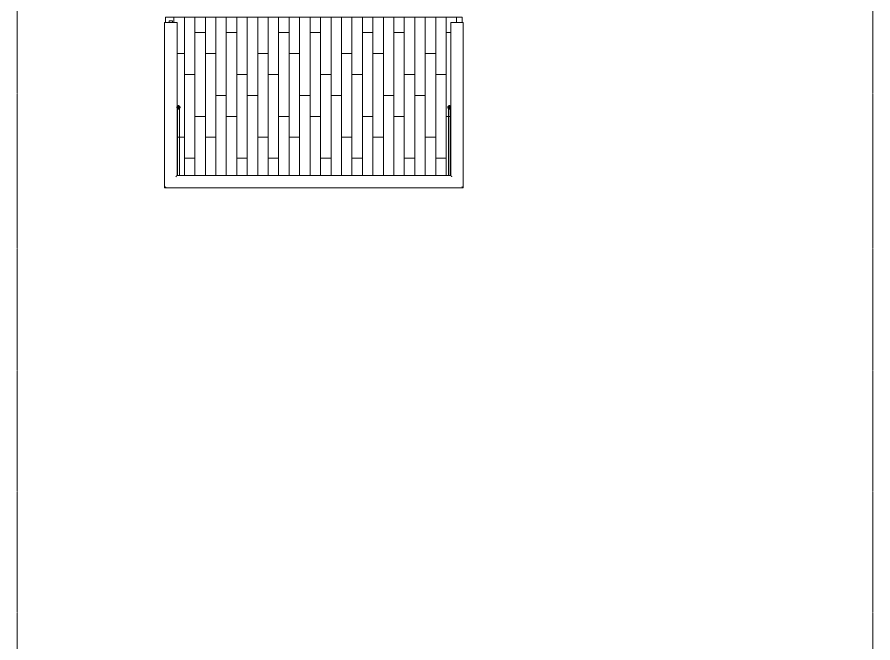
# Model space of a CAD drawing. Header units: inches. Extents: x -4235 to -464, y 9767 to 12344.
# Drawn here: x -3154.3 to -2827.3, y 11007.5 to 11246.7 of the extents above; entities that cross this region are included whole.
import ezdxf

# ---------------------------------------------------------------- set-up
doc = ezdxf.new("R2010")
doc.units = ezdxf.units.IN
doc.header["$MEASUREMENT"] = 0
doc.linetypes.add('Grid Line 1_2_', pattern=[0.875, 0.5, -0.125, 0.125, -0.125])
for name, color, linetype, lineweight in [('A-FLOR-4', 192, 'Continuous', 9), ('A-FLOR-HRAL', 11, 'Continuous', 9), ('A-FLOR-PATT-1', 9, 'Continuous', 9), ('A-WALL-6', 113, 'Continuous', 9), ('A-WALL-7', 113, 'Continuous', 50), ('S-GRID-1', 1, 'Grid Line 1_2_', 9)]:
    doc.layers.add(name, color=color, linetype=linetype, lineweight=lineweight)

# ---------------------------------------------------------------- blocks, each defined once
blk = doc.blocks.new('Railing - Baluster_01-2700443-BACKGROUND - 2ND FLOOR')
at = {"layer": 'A-FLOR-HRAL'}
for p, q in [((-0.59, 1.18), (0.59, 1.18)), ((-0.59, 0.59), (-0.59, 1.18)), ((0.59, 1.18), (0.59, 0.59))]:
    blk.add_line(p, q, dxfattribs=at)
blk = doc.blocks.new('Railing - Railing-2700274-BACKGROUND - 2ND FLOOR')
at = {"layer": 'A-FLOR-HRAL'}
for p, q in [((-3097.95, 11244.64), (-3097.95, 11181.39)), ((-3097.95, 11244.64), (-3097.48, 11244.64)), ((-3097.48, 11244.64), (-3093.7, 11244.64)), ((-3093.7, 11244.64), (-3093.22, 11244.64)), ((-3093.22, 11186.11), (-3093.22, 11244.64)), ((-2988.62, 11244.64), (-2988.62, 11186.11)), ((-2988.62, 11244.64), (-2988.15, 11244.64)), ((-2988.15, 11244.64), (-2984.37, 11244.64)), ((-2984.37, 11244.64), (-2983.9, 11244.64)), ((-2983.9, 11181.39), (-2983.9, 11244.64)), ((-2988.62, 11186.11), (-3093.22, 11186.11)), ((-3097.95, 11181.39), (-2983.9, 11181.39))]:
    blk.add_line(p, q, dxfattribs=at)
for points, knots in [([(-3093.7, 11185.64), (-3093.65, 11185.68), (-3093.59, 11185.74), (-3093.51, 11185.82), (-3093.47, 11185.87), (-3093.43, 11185.9), (-3093.4, 11185.94), (-3093.37, 11185.97), (-3093.34, 11186), (-3093.31, 11186.02), (-3093.29, 11186.05), (-3093.26, 11186.08), (-3093.23, 11186.11), (-3093.22, 11186.11), (-3093.22, 11186.11)], [0, 0, 0, 0, 0.166667, 0.25, 0.333333, 0.375, 0.416667, 0.5, 0.541667, 0.583333, 0.666667, 0.75, 0.833333, 1, 1, 1, 1]), ([(-2988.15, 11185.64), (-2988.19, 11185.68), (-2988.25, 11185.74), (-2988.33, 11185.82), (-2988.38, 11185.87), (-2988.41, 11185.9), (-2988.45, 11185.94), (-2988.48, 11185.97), (-2988.51, 11186), (-2988.53, 11186.02), (-2988.56, 11186.05), (-2988.59, 11186.08), (-2988.62, 11186.11), (-2988.62, 11186.11), (-2988.62, 11186.11)], [0, 0, 0, 0, 0.166667, 0.25, 0.333333, 0.375, 0.416667, 0.5, 0.541667, 0.583333, 0.666667, 0.75, 0.833333, 1, 1, 1, 1]), ([(-3097.95, 11181.39), (-3097.95, 11181.39), (-3097.94, 11181.4), (-3097.91, 11181.42), (-3097.89, 11181.45), (-3097.86, 11181.48), (-3097.83, 11181.51), (-3097.8, 11181.53), (-3097.76, 11181.57), (-3097.72, 11181.62), (-3097.68, 11181.65), (-3097.65, 11181.69), (-3097.58, 11181.76), (-3097.52, 11181.82), (-3097.48, 11181.86)], [0, 0, 0, 0, 0.166667, 0.25, 0.333333, 0.416667, 0.458333, 0.5, 0.583333, 0.666667, 0.708333, 0.75, 0.833333, 1, 1, 1, 1]), ([(-2983.9, 11181.39), (-2983.9, 11181.39), (-2983.91, 11181.4), (-2983.93, 11181.42), (-2983.96, 11181.45), (-2983.99, 11181.48), (-2984.02, 11181.51), (-2984.04, 11181.53), (-2984.08, 11181.57), (-2984.13, 11181.62), (-2984.16, 11181.65), (-2984.2, 11181.69), (-2984.27, 11181.76), (-2984.33, 11181.82), (-2984.37, 11181.86)], [0, 0, 0, 0, 0.166667, 0.25, 0.333333, 0.416667, 0.458333, 0.5, 0.583333, 0.666667, 0.708333, 0.75, 0.833333, 1, 1, 1, 1])]:
    blk.add_open_spline(points, degree=3, knots=knots, dxfattribs=at)
blk.add_blockref('Railing - Baluster_01-2700443-BACKGROUND - 2ND FLOOR', (-3095.59, 11244.05))
blk = doc.blocks.new('Walls 39 - Walls 1-2569131-BACKGROUND - 2ND FLOOR')
at = {"layer": 'A-WALL-6'}
for p, q in [((-3093.04, 11212.21), (-3093.04, 11186.11)), ((-3092.29, 11186.11), (-3092.29, 11212.21))]:
    blk.add_line(p, q, dxfattribs=at)
at = {"layer": 'A-WALL-7', "flags": 128}
for points in [[(-3092.29, 11212.21), (-3092.3, 11212.32), (-3092.33, 11212.41), (-3092.38, 11212.5), (-3092.45, 11212.57), (-3092.53, 11212.62), (-3092.62, 11212.64), (-3092.71, 11212.64), (-3092.8, 11212.62), (-3092.88, 11212.57), (-3092.95, 11212.5), (-3093, 11212.41), (-3093.03, 11212.32), (-3093.04, 11212.21)], [(-3093.04, 11212.21), (-3093.03, 11212.11), (-3093, 11212.01), (-3092.95, 11211.93), (-3092.88, 11211.86), (-3092.8, 11211.81), (-3092.71, 11211.78), (-3092.62, 11211.78), (-3092.53, 11211.81), (-3092.45, 11211.86), (-3092.38, 11211.93), (-3092.33, 11212.01), (-3092.3, 11212.11), (-3092.29, 11212.21)]]:
    blk.add_lwpolyline(points, dxfattribs=at)
blk = doc.blocks.new('Walls 40 - Walls 1-2569150-BACKGROUND - 2ND FLOOR')
at = {"layer": 'A-WALL-6'}
for p, q in [((-2989.55, 11212.21), (-2989.55, 11186.11)), ((-2988.8, 11186.11), (-2988.8, 11212.21))]:
    blk.add_line(p, q, dxfattribs=at)
at = {"layer": 'A-WALL-7', "flags": 128}
for points in [[(-2988.8, 11212.21), (-2988.81, 11212.32), (-2988.84, 11212.41), (-2988.89, 11212.5), (-2988.96, 11212.57), (-2989.04, 11212.62), (-2989.13, 11212.64), (-2989.22, 11212.64), (-2989.3, 11212.62), (-2989.38, 11212.57), (-2989.45, 11212.5), (-2989.5, 11212.41), (-2989.54, 11212.32), (-2989.55, 11212.21)], [(-2989.55, 11212.21), (-2989.54, 11212.11), (-2989.5, 11212.01), (-2989.45, 11211.93), (-2989.38, 11211.86), (-2989.3, 11211.81), (-2989.22, 11211.78), (-2989.13, 11211.78), (-2989.04, 11211.81), (-2988.96, 11211.86), (-2988.89, 11211.93), (-2988.84, 11212.01), (-2988.81, 11212.11), (-2988.8, 11212.21)]]:
    blk.add_lwpolyline(points, dxfattribs=at)

msp = doc.modelspace()

# ---------------------------------------------------------------- hatches: boundary and pattern name
at = {"layer": 'A-FLOR-PATT-1'}
h = msp.add_hatch(dxfattribs=at)
h.set_pattern_fill('FP_11', color=256, style=0, pattern_type=2)
h.set_pattern_definition([(90, (-2322.388, 12288.752), (-4, 2e-16), []), (180, (-2322.388, 12288.752), (-8, -8), [4, -28]), (180, (-2326.388, 12304.752), (-8, -8), [4, -28])])
h.paths.add_polyline_path([(-2988.85, 11186.11), (-2988.62, 11186.11), (-2988.61, 11244.64), (-2984.26, 11244.64), (-2984.26, 11246.64), (-3097.59, 11246.64), (-3097.59, 11244.64), (-3096.18, 11244.64), (-3096.18, 11245.23), (-3095, 11245.23), (-3095, 11244.64), (-3093.22, 11244.64), (-3093.18, 11186.11), (-2988.85, 11186.11)], flags=0)

# ---------------------------------------------------------------- linework, layer by layer
at = {"layer": 'A-FLOR-4'}
for p, q in [((-2984.26, 11246.64), (-3097.59, 11246.64)), ((-3097.59, 11246.64), (-3097.59, 11244.64)), ((-2984.26, 11244.64), (-2984.26, 11246.64))]:
    msp.add_line(p, q, dxfattribs=at)
at = {"layer": 'S-GRID-1'}
for p, q in [((-3154.32, 9836.18), (-3154.32, 12294.59)), ((-2827.32, 9836.18), (-2827.32, 12294.59))]:
    msp.add_line(p, q, dxfattribs=at)

# ---------------------------------------------------------------- block references
at = {"layer": 'A-FLOR-HRAL'}
msp.add_blockref('Railing - Railing-2700274-BACKGROUND - 2ND FLOOR', (0, 0), dxfattribs=at)
at = {"layer": 'A-WALL-6'}
for name in ['Walls 39 - Walls 1-2569131-BACKGROUND - 2ND FLOOR', 'Walls 40 - Walls 1-2569150-BACKGROUND - 2ND FLOOR']:
    msp.add_blockref(name, (0, 0), dxfattribs=at)

doc.saveas('drawing.dxf')
